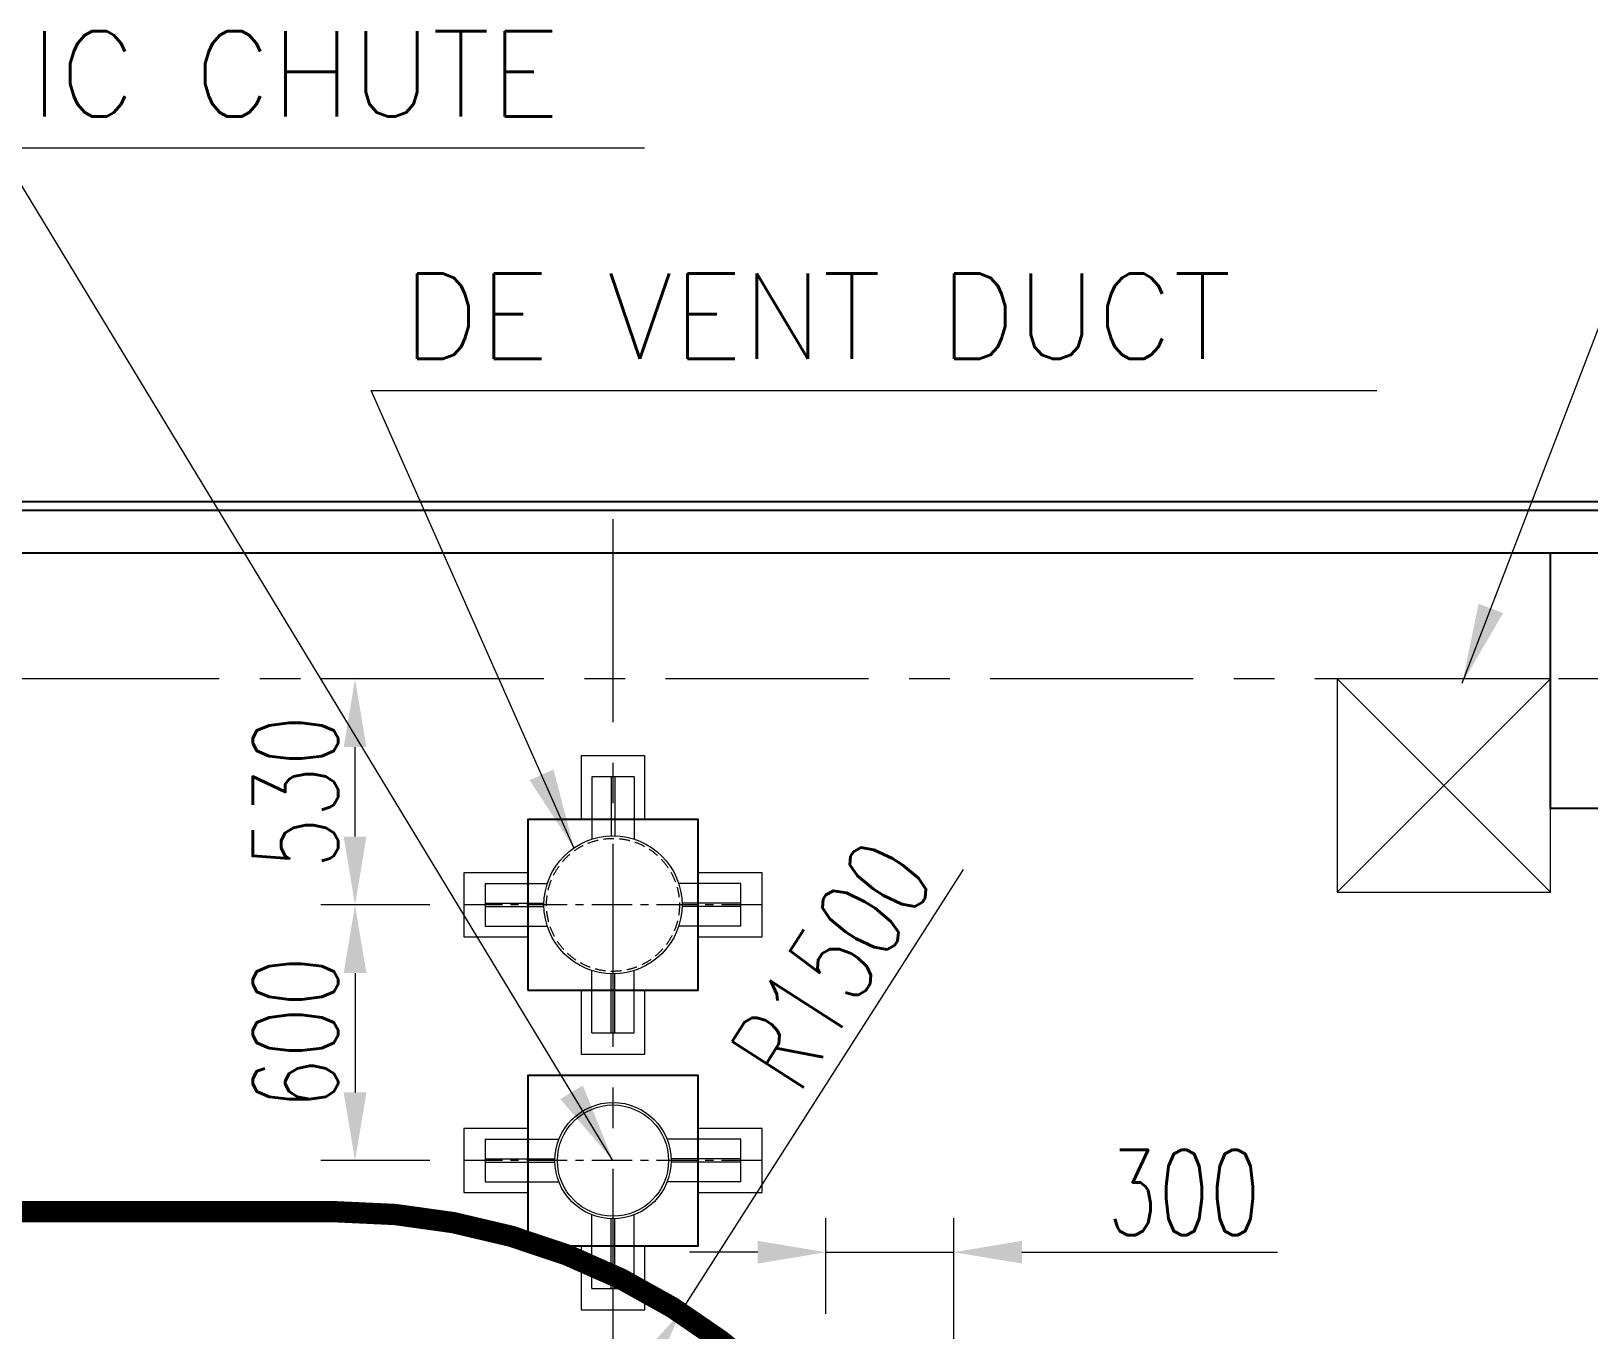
# Model space of a CAD drawing. Header units: millimetres. Extents: x -243837 to -5443, y 40 to 285140.
# Drawn here: x -191657 to -186173, y 42142 to 46712 of the extents above; entities that cross this region are included whole.
import ezdxf
from ezdxf.enums import TextEntityAlignment as Align

# ---------------------------------------------------------------- set-up
doc = ezdxf.new("R2010")
doc.units = ezdxf.units.MM
doc.linetypes.add('CENTER', pattern=[50.8, 31.75, -6.35, 6.35, -6.35])
doc.linetypes.add('HIDDEN', pattern=[0.375, 0.25, -0.125])
doc.layers.add('0-45-GRID MARKS', color=6, linetype='Continuous')
doc.layers.add('DWG', color=7, linetype='Continuous')
doc.layers.add('CEN', color=1, linetype='CENTER', lineweight=9)
doc.layers.add('R-OBJECT', color=2, linetype='Continuous', lineweight=20)
doc.styles.add('KA', font='romans.shx', dxfattribs={"width": 0.7})
doc.styles.add('ROMANS_BIG', font='romans.shx', dxfattribs={"width": 0.85, "bigfont": 'bigfont.shx'})
doc.dimstyles.new('100', dxfattribs={"dimscale": 75, "dimtxt": 3, "dimasz": 2.5, "dimexe": 1, "dimexo": 1.5, "dimgap": 1.5, "dimtad": 1, "dimdec": 0, "dimdsep": 46, "dimtxsty": 'ROMANS_BIG', "dimcen": 4, "dimdle": 2, "dimclrd": 1, "dimclre": 1, "dimclrt": 4, "dimadec": 1, "dimazin": 2, "dimtfac": 1, "dimtdec": 0, "dimtmove": 0, "dimatfit": 2, "dimfxl": 1, "dimtfill": 1, "dimarcsym": 0})
doc.dimstyles.new('KAT', dxfattribs={"dimscale": 125, "dimtxt": 2.5, "dimasz": 2, "dimexe": 1, "dimexo": 0.06, "dimgap": 0.5, "dimtad": 1, "dimdec": 0, "dimzin": 0, "dimdsep": 46, "dimtxsty": 'KA', "dimcen": 1.5, "dimclrd": 1, "dimclre": 1, "dimclrt": 4, "dimadec": 0, "dimazin": 0, "dimtfac": 1, "dimtdec": 0, "dimtmove": 0, "dimatfit": 2, "dimfxl": 1.5, "dimtolj": 1, "dimtzin": 0, "dimarcsym": 0})

# ---------------------------------------------------------------- blocks, each defined once
blk = doc.blocks.new('*D987')
at = {"color": 1, "lineweight": -2, "transparency": 16777216}
for p, q in [((7870.7, 10669), (7870.7, 10893.4)), ((8170.7, 10551.1), (8170.7, 10893.4)), ((7710.7, 10813.4), (7550.7, 10813.4)), ((7870.7, 10813.4), (8170.7, 10813.4)), ((8330.7, 10813.4), (8930.7, 10813.4))]:
    blk.add_line(p, q, dxfattribs=at)
at = {"color": 1, "transparency": 16777216}
for points in [[(7710.7, 10840.1), (7710.7, 10786.8), (7870.7, 10813.4)], [(8330.7, 10840.1), (8330.7, 10786.8), (8170.7, 10813.4)]]:
    blk.add_solid(points, dxfattribs=at)
at = {"layer": 'DEFPOINTS', "color": 0, "transparency": 16777216}
for p in [(7870.7, 10813.4), (7870.7, 10589, 155.7), (8170.7, 10471.1, 155.7)]:
    blk.add_point(p, dxfattribs=at)
at = {"color": 4, "transparency": 16777216, "insert": (8710.7, 10953.4), "char_height": 200, "attachment_point": 5, "style": 'KA'}
blk.add_mtext('\\A1;300', dxfattribs=at)
blk = doc.blocks.new('*D985')
at = {"color": 1, "lineweight": -2, "transparency": 16777216}
for p, q in [((7528.9, 10672), (8193.4, 11711.2)), ((6720.7, 9408.3), (7442.7, 10537.2))]:
    blk.add_line(p, q, dxfattribs=at)
at = {"color": 1, "transparency": 16777216}
blk.add_solid([(7420.2, 10551.6), (7465.1, 10522.9), (7528.9, 10672)], dxfattribs=at)
at = {"layer": 'DEFPOINTS', "color": 0, "transparency": 16777216}
for p in [(7528.9, 10672, 26.7), (6720.7, 9408.3, 26.7)]:
    blk.add_point(p, dxfattribs=at)
at = {"color": 4, "transparency": 16777216, "insert": (7885.1, 11489), "char_height": 200, "attachment_point": 5, "rotation": 57.4019, "style": 'KA'}
blk.add_mtext('\\A1;R1500', dxfattribs=at)
blk = doc.blocks.new('*D1016')
at = {"color": 1, "lineweight": -2, "transparency": 16777216}
for p, q in [((6915.5, 12158.3), (6685.4, 12158.3)), ((6765.4, 11788.3), (6765.4, 11998.3)), ((6940.8, 11628.3), (6685.4, 11628.3))]:
    blk.add_line(p, q, dxfattribs=at)
at = {"color": 1, "transparency": 16777216}
for points in [[(6738.7, 11998.3), (6792.1, 11998.3), (6765.4, 12158.3)], [(6738.7, 11788.3), (6792.1, 11788.3), (6765.4, 11628.3)]]:
    blk.add_solid(points, dxfattribs=at)
at = {"layer": 'DEFPOINTS', "color": 0, "transparency": 16777216}
for p in [(6765.4, 12158.3), (6995.5, 12158.3, 47.4), (7020.8, 11628.3, 47.4)]:
    blk.add_point(p, dxfattribs=at)
at = {"color": 4, "transparency": 16777216, "insert": (6625.4, 11893.3), "char_height": 200, "attachment_point": 5, "rotation": 90, "style": 'KA'}
blk.add_mtext('\\A1;530', dxfattribs=at)
blk = doc.blocks.new('*D1017')
at = {"color": 1, "lineweight": -2, "transparency": 16777216}
for p, q in [((6940.8, 11628.3), (6685.4, 11628.3)), ((6765.4, 11468.3), (6765.4, 11188.3)), ((6940.8, 11028.3), (6685.4, 11028.3))]:
    blk.add_line(p, q, dxfattribs=at)
at = {"color": 1, "transparency": 16777216}
for points in [[(6738.7, 11468.3), (6792.1, 11468.3), (6765.4, 11628.3)], [(6738.7, 11188.3), (6792.1, 11188.3), (6765.4, 11028.3)]]:
    blk.add_solid(points, dxfattribs=at)
at = {"layer": 'DEFPOINTS', "color": 0, "transparency": 16777216}
for p in [(7020.8, 11628.3, 47.4), (6765.4, 11028.3), (7020.8, 11028.3, 47.4)]:
    blk.add_point(p, dxfattribs=at)
at = {"color": 4, "transparency": 16777216, "insert": (6625.4, 11328.3), "char_height": 200, "attachment_point": 5, "rotation": 90, "style": 'KA'}
blk.add_mtext('\\A1;600', dxfattribs=at)
blk = doc.blocks.new('RL41.234 NEW')
at = {"extrusion": (2.19374e-05, 8.32517e-06, 1)}
for p, q in [((9570.8, 12158.3, 47.4), (9070.8, 11658.3, 47.4)), ((9070.8, 12158.3, 47.4), (9570.8, 11658.3, 47.4))]:
    blk.add_line(p, q, dxfattribs=at)
at = {"color": 3, "ltscale": 10}
for p, q in [((7320.8, 11928.3, 47.4), (7320.8, 11782.4, 47.4)), ((7420.8, 11928.3, 47.4), (7320.8, 11928.3, 47.4)), ((7366.8, 11928.3, 47.4), (7366.8, 11790.3, 47.4)), ((7374.8, 11928.3, 47.4), (7374.8, 11790.3, 47.4)), ((7420.8, 11928.3, 47.4), (7420.8, 11782.4, 47.4)), ((7070.8, 11678.3, 47.4), (7216.7, 11678.3, 47.4)), ((7070.8, 11678.3, 47.4), (7070.8, 11578.3, 47.4)), ((7670.8, 11678.3, 47.4), (7524.9, 11678.3, 47.4)), ((7670.8, 11578.3, 47.4), (7670.8, 11678.3, 47.4)), ((7070.8, 11632.3, 47.4), (7208.8, 11632.3, 47.4)), ((7670.8, 11632.3, 47.4), (7532.7, 11632.3, 47.4)), ((7070.8, 11624.3, 47.4), (7208.8, 11624.3, 47.4)), ((7670.8, 11624.3, 47.4), (7532.7, 11624.3, 47.4)), ((7070.8, 11578.3, 47.4), (7216.7, 11578.3, 47.4)), ((7670.8, 11578.3, 47.4), (7524.9, 11578.3, 47.4)), ((7320.8, 11328.3, 47.4), (7320.8, 11474.2, 47.4)), ((7366.8, 11328.3, 47.4), (7366.8, 11466.4, 47.4)), ((7374.8, 11328.3, 47.4), (7374.8, 11466.4, 47.4)), ((7420.8, 11328.3, 47.4), (7420.8, 11474.2, 47.4)), ((7320.8, 11328.3, 47.4), (7420.8, 11328.3, 47.4)), ((7070.8, 11078.3, 47.4), (7243.8, 11078.3, 47.4)), ((7070.8, 11078.3, 47.4), (7070.8, 10978.3, 47.4)), ((7670.8, 11078.3, 47.4), (7497.8, 11078.3, 47.4)), ((7670.8, 10978.3, 47.4), (7670.8, 11078.3, 47.4)), ((7070.8, 11032.3, 47.4), (7234.4, 11032.3, 47.4)), ((7070.8, 11024.3, 47.4), (7234.4, 11024.3, 47.4)), ((7670.8, 11032.3, 47.4), (7507.2, 11032.3, 47.4)), ((7670.8, 11024.3, 47.4), (7507.2, 11024.3, 47.4)), ((7070.8, 10978.3, 47.4), (7243.8, 10978.3, 47.4)), ((7670.8, 10978.3, 47.4), (7497.8, 10978.3, 47.4)), ((7320.8, 10728.3, 47.4), (7320.8, 10901.3, 47.4)), ((7420.8, 10728.3, 47.4), (7420.8, 10901.3, 47.4)), ((7366.8, 10728.3, 47.4), (7366.8, 10891.9, 47.4)), ((7374.8, 10728.3, 47.4), (7374.8, 10891.9, 47.4)), ((7320.8, 10728.3, 47.4), (7420.8, 10728.3, 47.4))]:
    blk.add_line(p, q, dxfattribs=at)
at = {"extrusion": (2.19374e-05, 8.32517e-06, 1), "elevation": 47.7}
blk.add_lwpolyline([(9070.8, 12158.3), (9070.8, 11658.3), (9570.8, 11658.3), (9570.8, 12158.3)], close=True, dxfattribs=at)
at = {"color": 8, "elevation": 47.4}
for points in [[(7295.8, 11828.3), (7445.8, 11828.3), (7445.8, 11978.3), (7295.8, 11978.3)], [(7170.8, 11553.3), (7170.8, 11703.3), (7020.8, 11703.3), (7020.8, 11553.3)], [(7570.8, 11703.3), (7570.8, 11553.3), (7720.8, 11553.3), (7720.8, 11703.3)], [(7445.8, 11428.3), (7295.8, 11428.3), (7295.8, 11278.3), (7445.8, 11278.3)], [(7170.8, 10953.3), (7170.8, 11103.3), (7020.8, 11103.3), (7020.8, 10953.3)], [(7570.8, 11103.3), (7570.8, 10953.3), (7720.8, 10953.3), (7720.8, 11103.3)], [(7445.8, 10828.3), (7295.8, 10828.3), (7295.8, 10678.3), (7445.8, 10678.3)]]:
    blk.add_lwpolyline(points, close=True, dxfattribs=at)
at = {"color": 6, "const_width": 50, "elevation": 47.4}
blk.add_lwpolyline([(8220.7, 4158.3), (8220.7, 9408.3, 0.414214), (6720.7, 10908.3), (4870.8, 10908.3)], format="xyb", dxfattribs=at)
at = {"color": 3, "ltscale": 10}
for centre, radius in [((7370.8, 11628.3, 47.4), 162), ((7370.8, 11028.3, 47.4), 136.5), ((7370.8, 11028.3, 47.4), 130.5)]:
    blk.add_circle(centre, radius, dxfattribs=at)
at = {"color": 3, "linetype": 'HIDDEN', "ltscale": 100}
blk.add_circle((7370.8, 11628.3, 47.4), 156, dxfattribs=at)
at = {"layer": '0-45-GRID MARKS', "elevation": 47.4}
for points in [[(4450.8, 12158.3), (4450.8, 12574.3), (10290.8, 12574.3), (10290.8, 11016.5)], [(4470.8, 12158.3), (4470.8, 12554.3), (10270.8, 12554.3), (10270.8, 11016.5)]]:
    blk.add_lwpolyline(points, dxfattribs=at)
for points in [[(4570.8, 12454.3), (10170.8, 12454.3), (10170.8, 5858.3), (4570.8, 5858.3)], [(9570.8, 12454.3), (10170.8, 12454.3), (10170.8, 11854.3), (9570.8, 11854.3)]]:
    blk.add_lwpolyline(points, close=True, dxfattribs=at)
at = {"layer": 'CEN', "color": 1, "ltscale": 15}
for p, q in [((7370.8, 12533.3, 47.4), (7370.8, 5808.3, 47.4)), ((10256.6, 12158.3, 47.4), (4870.8, 12158.3, 47.4))]:
    blk.add_line(p, q, dxfattribs=at)
at = {"layer": 'CEN', "color": 1, "ltscale": 3}
for p, q in [((7720.8, 11628.3, 47.4), (7020.8, 11628.3, 47.4)), ((7720.8, 11028.3, 47.4), (7020.8, 11028.3, 47.4))]:
    blk.add_line(p, q, dxfattribs=at)
at = {"layer": 'DWG', "color": 8, "ltscale": 0.5, "elevation": 47.4}
for points in [[(7170.8, 11428.3), (7570.8, 11428.3), (7570.8, 11828.3), (7170.8, 11828.3)], [(7170.8, 10828.3), (7570.8, 10828.3), (7570.8, 11228.3), (7170.8, 11228.3)]]:
    blk.add_lwpolyline(points, close=True, dxfattribs=at)
at = {"color": 3, "style": 'KA'}
for s, p in [('IC CHUTE', (6002.5, 13418, -6)), ('DE VENT DUCT', (6877, 12849.1, -6))]:
    blk.add_text(s, height=200, dxfattribs=at).set_placement(p, align=Align.BOTTOM_LEFT)
for base, p2, picture, middle in [((6765.4, 12158.3), (6995.5, 12158.3, 47.4), '*D1016', (6625.4, 11893.3)), ((6765.4, 11028.3), (7020.8, 11028.3, 47.4), '*D1017', (6625.4, 11328.3))]:
    dim = blk.add_linear_dim(base=base, p1=(7020.8, 11628.3, 47.4), p2=p2, angle=90, dimstyle='KAT', override={"dimscale": 80, "dimexo": 1, "dimfxl": 0.18, "dimarcsym": 1})
    dim.commit()
    dim.dimension.update_dxf_attribs({"geometry": picture, "text_midpoint": middle})
dim = blk.add_radius_dim(center=(6720.7, 9408.3, 47.4), mpoint=(7528.9, 10672, 47.4), dimstyle='KAT', override={"dimscale": 80, "dimexo": 1, "dimfxl": 0.18, "dimarcsym": 1})
dim.commit()
dim.dimension.update_dxf_attribs({"geometry": '*D985', "text_midpoint": (8003.1, 11413.6, 20.7), "dimtype": 132})
dim = blk.add_linear_dim(base=(7870.7, 10813.4, -120.8), p1=(8170.7, 10471.1, 34.9), p2=(7870.7, 10589, 34.9), angle=180, dimstyle='KAT', override={"dimscale": 80, "dimexo": 1, "dimfxl": 0.18, "dimarcsym": 1})
dim.commit()
dim.dimension.update_dxf_attribs({"geometry": '*D987', "text_midpoint": (8710.7, 10813.4, -120.8), "dimtype": 128})
for points in [[(7370.8, 11028.3, 20.7), (5928.9, 13404.1, 20.7), (7444.5, 13404.1, 20.7)], [(9364, 12148.7, 20.7), (9816.6, 13328.3, 20.7), (11864.3, 13328.3, 20.7)], [(7279.1, 11761.9, 20.7), (6803.4, 12835.2, 20.7), (9163.2, 12835.2, 20.7)]]:
    blk.add_leader(points, dimstyle='100')

msp = doc.modelspace()

# ---------------------------------------------------------------- block references
at = {"layer": 'R-OBJECT', "ltscale": 10, "xscale": 1.5, "yscale": 1.5, "zscale": 1.5}
msp.add_blockref('RL41.234 NEW', (-200664.58, 26194.77, -23.71), dxfattribs=at)

doc.saveas('drawing.dxf')
